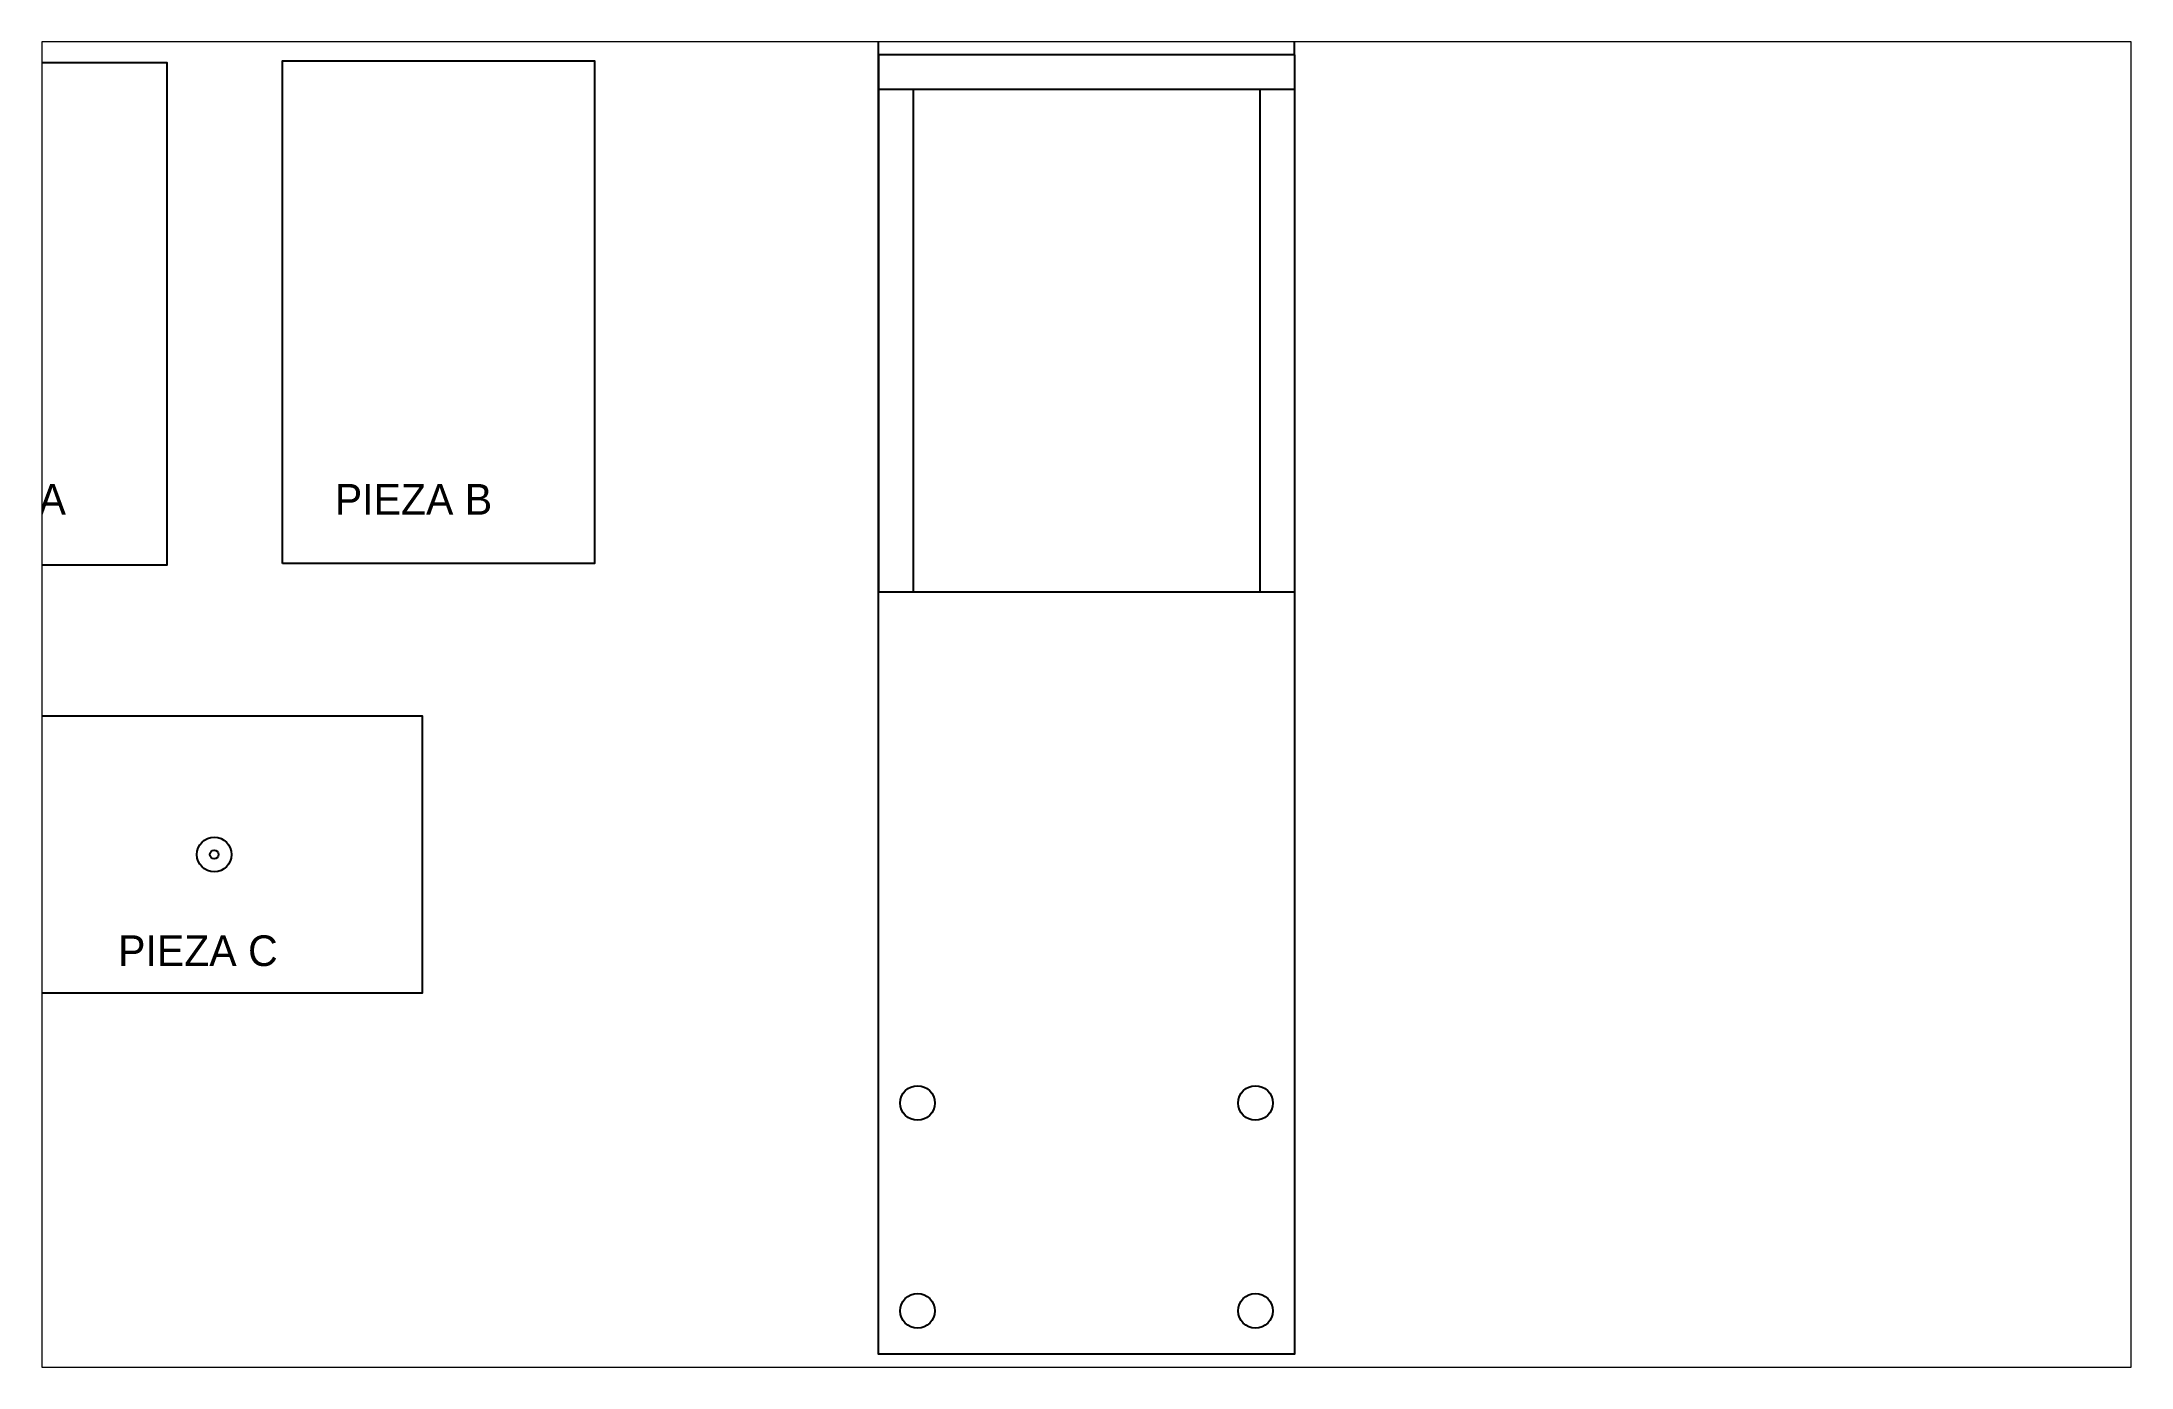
# Paper-space layout 'Sheet1' of a CAD drawing. Header units: millimetres. Extents: x 40 to 364, y 26 to 231.
# The model-space entities are those that its viewports show. They can reach past a viewport. Long polylines and large blocks are cut down to what shows.
import ezdxf

# ---------------------------------------------------------------- set-up
doc = ezdxf.new("R2010")
doc.units = ezdxf.units.MM
doc.layers.add('Pegar', color=1, linetype='Continuous', plot=False)
doc.layers.add('Sujeta_leds', color=5, linetype='Continuous')

msp = doc.modelspace()

# ---------------------------------------------------------------- linework, layer by layer
at = {"layer": 'Pegar', "linetype": 'Continuous'}
for p, q in [((48, 150), (0, 150)), ((0, 150), (0, 146)), ((48, 150), (48, 146)), ((48, 146), (0, 146)), ((0, 146), (0, 88)), ((4, 146), (4, 88)), ((44, 146), (44, 88)), ((48, 146), (48, 88)), ((0, 88), (48, 88))]:
    msp.add_line(p, q, dxfattribs=at)
for points in [[(-118.13, 91.1), (-118.13, 149.1), (-82.13, 149.1), (-82.13, 91.1)], [(-68.76, 91.29), (-68.76, 149.29), (-32.76, 149.29), (-32.76, 91.29)], [(-100.65, 41.68), (-100.65, 73.68), (-52.65, 73.68), (-52.65, 41.68)]]:
    msp.add_lwpolyline(points, close=True, dxfattribs=at)
for radius in [2, 0.5, 0, 0]:
    msp.add_circle((-76.65, 57.68), radius, dxfattribs=at)
at = {"layer": 'Sujeta_leds', "linetype": 'Continuous'}
for p, q in [((0, 150), (0, 180)), ((48, 150), (48, 180))]:
    msp.add_line(p, q, dxfattribs=at)
at = {"layer": 'Sujeta_leds'}
msp.add_lwpolyline([(48, 150), (48, 0), (0, 0), (0, 150), (0, 150)], dxfattribs=at)
for centre, radius in [((4.5, 29), 2), ((43.5, 29), 2), ((4.5, 5), 2), ((43.5, 5), 2), ((24, 0), 0)]:
    msp.add_circle(centre, radius, dxfattribs=at)

# ---------------------------------------------------------------- texts
at = {"layer": 'Pegar', "linetype": 'Continuous'}
for s, p in [('PIEZA A', (-111.92, 96.91)), ('PIEZA B', (-62.74, 96.91)), ('PIEZA C', (-87.75, 44.81))]:
    msp.add_text(s, height=3.541, dxfattribs=at).set_placement(p)

psp = doc.layouts.new('Sheet1')

# ---------------------------------------------------------------- viewports
at = {"layer": '0'}
psp.add_viewport(center=(202.5, 128.5), size=(324, 205.6), view_center_point=(24, 75), view_height=153, dxfattribs=at)

doc.saveas('drawing.dxf')
